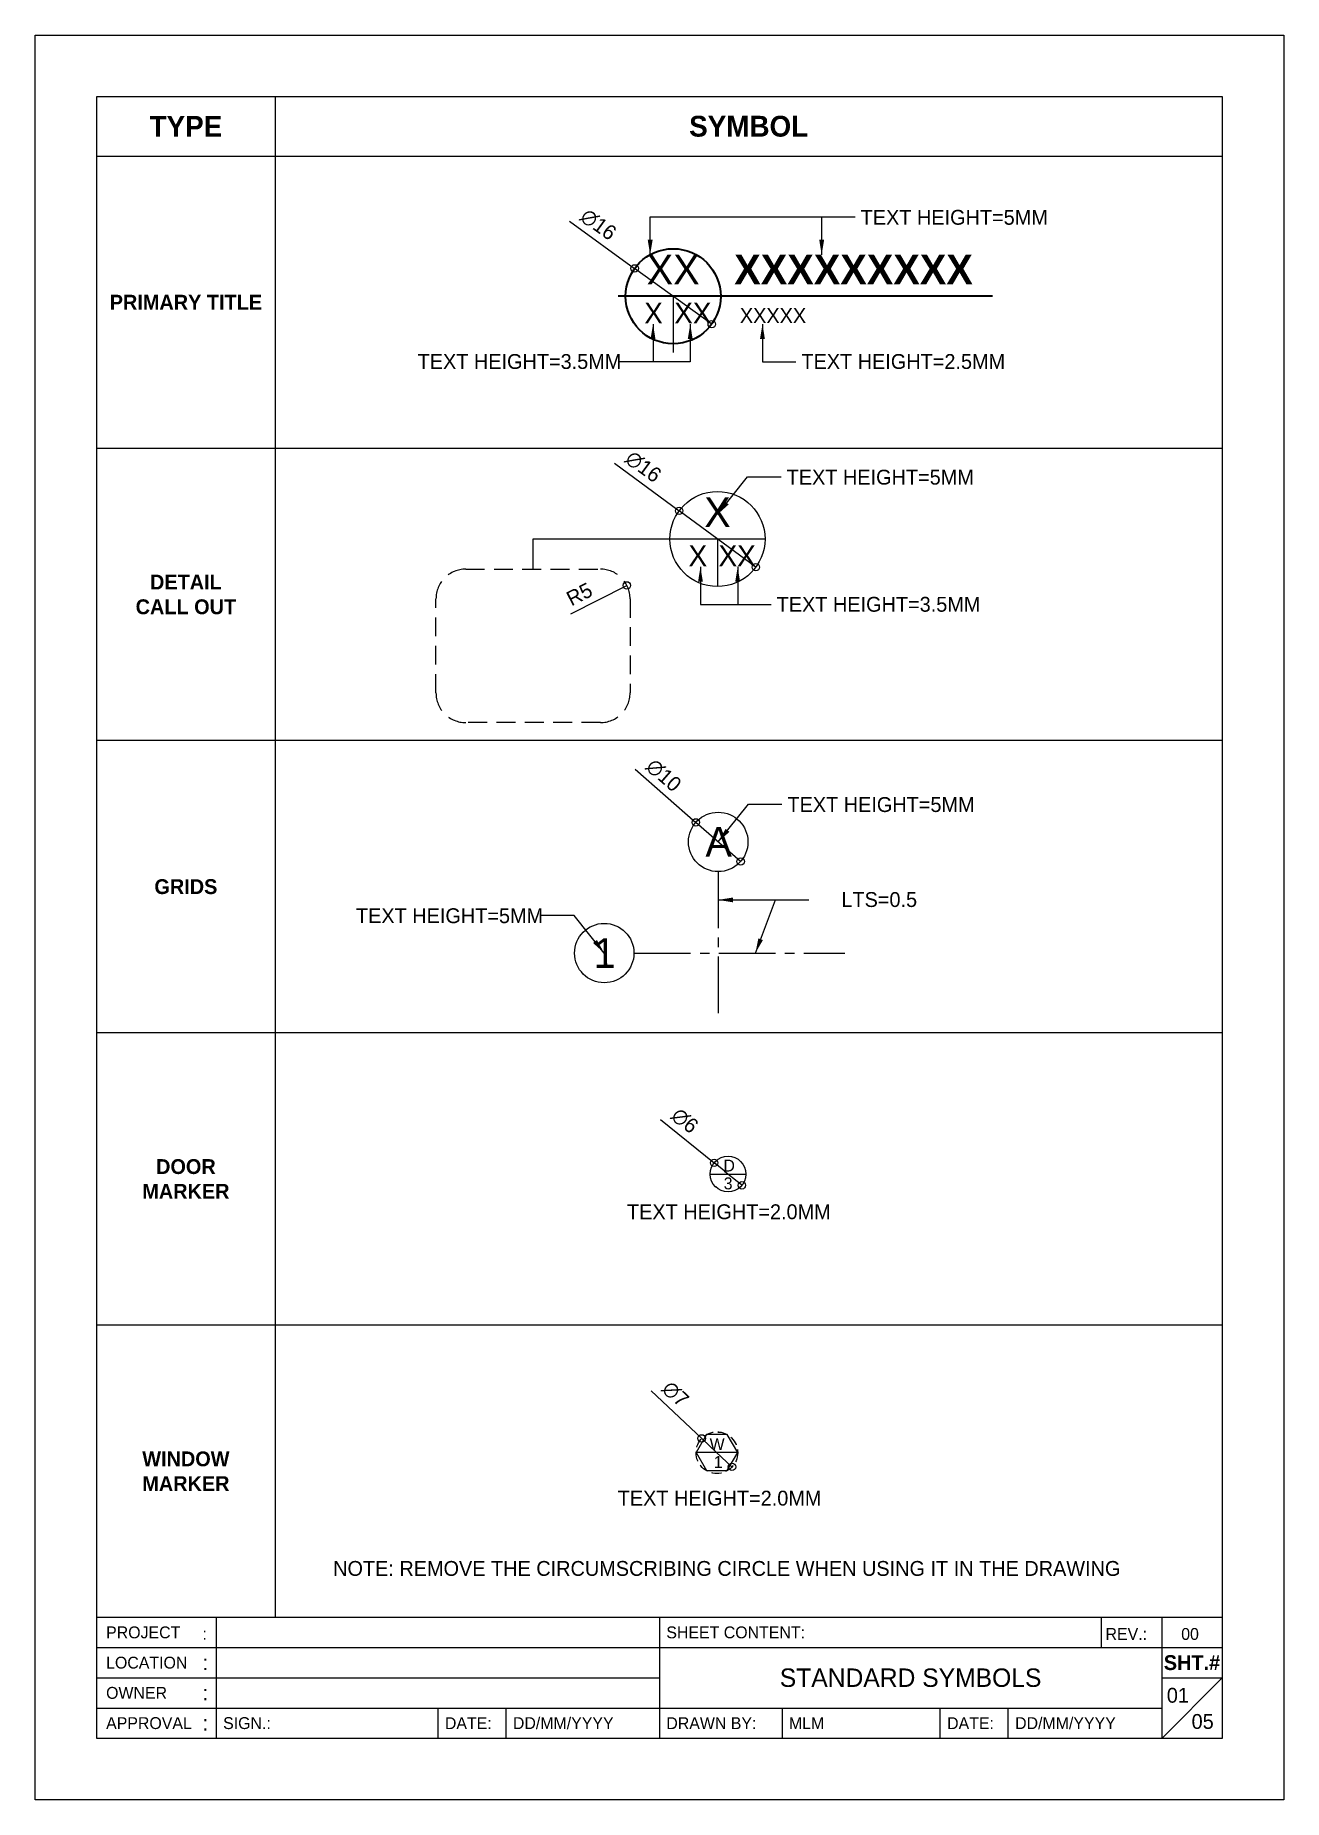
# Paper-space layout 'SYM1' of a CAD drawing. Header units: millimetres. Extents: x 0 to 210, y 0 to 297.
import ezdxf

# ---------------------------------------------------------------- set-up
doc = ezdxf.new("R2010")
doc.units = ezdxf.units.MM
doc.header["$PDMODE"] = 35
doc.linetypes.add('CENTER2', pattern=[28.575, 19.05, -3.175, 3.175, -3.175])
doc.linetypes.add('HIDDEN2', pattern=[4.7625, 3.175, -1.5875])
doc.layers.get('Defpoints').update_dxf_attribs({"color": 2})
for name, color, linetype in [('A-ANNO-DOOR TAGS', 121, 'Continuous'), ('A-ANNO-WINDOW TAGS', 121, 'Continuous'), ('G-ANNO-CALLOUTS', 4, 'Continuous'), ('G-ANNO-DIM', 106, 'Continuous'), ('G-ANNO-SYMBOLS', 4, 'Continuous'), ('G-ANNO-TITLE', 7, 'Continuous'), ('G-GRID LINES', 8, 'Continuous'), ('TB-BORDER THIN', 82, 'Continuous'), ('TB-BORDER THK', 152, 'Continuous'), ('TB-TEXT', 240, 'Continuous'), ('Tblock_txt', 240, 'Continuous')]:
    doc.layers.add(name, color=color, linetype=linetype)
doc.layers.add('G-PAPER', color=176, linetype='Continuous', plot=False)
doc.styles.add('Century', font='GOTHIC.TTF')
doc.styles.add('Century Bold', font='GOTHICB.TTF')
doc.dimstyles.new('DIM1_1', dxfattribs={"dimtxt": 2.5, "dimasz": 2.5, "dimexe": 1.25, "dimexo": 1.5, "dimgap": 1, "dimtad": 1, "dimdec": 0, "dimtxsty": 'Century', "dimblk": 'SMALL', "dimcen": 2.5, "dimadec": 0, "dimazin": 0, "dimtfac": 1, "dimtdec": 0, "dimtmove": 0, "dimatfit": 3, "dimfxl": 1, "dimarcsym": 0})

# ---------------------------------------------------------------- blocks, each defined once
blk = doc.blocks.new('_Small')
at = {"color": 0, "linetype": 'ByBlock', "lineweight": -2}
blk.add_circle((0, 0), 0.25, dxfattribs=at)
blk = doc.blocks.new('*D4')
at = {"layer": 'Defpoints', "color": 0, "transparency": 16777216}
for p in [(100.82, 257.76), (113.79, 248.38)]:
    blk.add_point(p, dxfattribs=at)
at = {"layer": 'G-ANNO-DIM', "color": 0, "lineweight": -2, "transparency": 16777216}
for p in [(89.86, 265.69), (113.79, 248.38)]:
    blk.add_line(p, (100.82, 257.76), dxfattribs=at)
at = {"layer": 'G-ANNO-DIM', "color": 0, "lineweight": -2, "transparency": 16777216, "xscale": 2.5, "yscale": 2.5, "zscale": 2.5}
for p, rotation in [((100.82, 257.76), 324.1266413611541), ((113.79, 248.38), 144.1266413611541)]:
    blk.add_blockref('_Small', p, dxfattribs=dict(at, rotation=rotation))
at = {"layer": 'G-ANNO-DIM', "color": 0, "transparency": 16777216, "insert": (94.71, 265.13), "char_height": 2.5, "attachment_point": 5, "rotation": 324.1266, "style": 'Century'}
blk.add_mtext('∅16', dxfattribs=at)
blk = doc.blocks.new('*D6')
at = {"layer": 'Defpoints', "color": 0, "transparency": 16777216}
for p in [(108.31, 216.95), (121.2, 207.47)]:
    blk.add_point(p, dxfattribs=at)
at = {"layer": 'G-ANNO-DIM', "color": 0, "lineweight": -2, "transparency": 16777216}
for p in [(97.41, 224.97), (121.2, 207.47)]:
    blk.add_line(p, (108.31, 216.95), dxfattribs=at)
at = {"layer": 'G-ANNO-DIM', "color": 0, "lineweight": -2, "transparency": 16777216, "xscale": 2.5, "yscale": 2.5, "zscale": 2.5}
for p, rotation in [((108.31, 216.95), 323.6396522341044), ((121.2, 207.47), 143.6396522341044)]:
    blk.add_blockref('_Small', p, dxfattribs=dict(at, rotation=rotation))
at = {"layer": 'G-ANNO-DIM', "color": 0, "transparency": 16777216, "insert": (102.27, 224.37), "char_height": 2.5, "attachment_point": 5, "rotation": 323.6397, "style": 'Century'}
blk.add_mtext('∅16', dxfattribs=at)
blk = doc.blocks.new('*D7')
at = {"layer": 'Defpoints', "color": 0, "transparency": 16777216}
for p in [(95.05, 202.14), (99.5, 204.4)]:
    blk.add_point(p, dxfattribs=at)
at = {"layer": 'G-ANNO-DIM', "color": 0, "lineweight": -2, "transparency": 16777216}
blk.add_line((90.08, 199.61), (99.5, 204.4), dxfattribs=at)
at = {"layer": 'G-ANNO-DIM', "color": 0, "lineweight": -2, "transparency": 16777216, "xscale": 2.5, "yscale": 2.5, "zscale": 2.5, "rotation": 26.95756350562892}
blk.add_blockref('_Small', (99.5, 204.4), dxfattribs=at)
at = {"layer": 'G-ANNO-DIM', "color": 0, "transparency": 16777216, "insert": (91.53, 202.91), "char_height": 2.5, "attachment_point": 5, "rotation": 26.9576, "style": 'Century'}
blk.add_mtext('R5', dxfattribs=at)
blk = doc.blocks.new('*D10')
at = {"layer": 'Defpoints', "color": 0, "transparency": 16777216}
for p in [(114.2, 107.2), (118.86, 103.42)]:
    blk.add_point(p, dxfattribs=at)
at = {"layer": 'G-ANNO-DIM', "color": 0, "lineweight": -2, "transparency": 16777216}
for p in [(105.18, 114.51), (118.86, 103.42)]:
    blk.add_line(p, (114.2, 107.2), dxfattribs=at)
at = {"layer": 'G-ANNO-DIM', "color": 0, "lineweight": -2, "transparency": 16777216, "xscale": 2.5, "yscale": 2.5, "zscale": 2.5}
for p, rotation in [((114.2, 107.2), 320.9654867557325), ((118.86, 103.42), 140.9654867557325)]:
    blk.add_blockref('_Small', p, dxfattribs=dict(at, rotation=rotation))
at = {"layer": 'G-ANNO-DIM', "color": 0, "transparency": 16777216, "insert": (109.25, 114.29), "char_height": 2.5, "attachment_point": 5, "rotation": 320.9655, "style": 'Century'}
blk.add_mtext('∅6', dxfattribs=at)
blk = doc.blocks.new('*D11')
at = {"layer": 'Defpoints', "color": 0, "transparency": 16777216}
for p in [(112.1, 60.82), (117.19, 56.02)]:
    blk.add_point(p, dxfattribs=at)
at = {"layer": 'G-ANNO-DIM', "color": 0, "lineweight": -2, "transparency": 16777216}
for p in [(103.6, 68.81), (117.19, 56.02)]:
    blk.add_line(p, (112.1, 60.82), dxfattribs=at)
at = {"layer": 'G-ANNO-DIM', "color": 0, "lineweight": -2, "transparency": 16777216, "xscale": 2.5, "yscale": 2.5, "zscale": 2.5}
for p, rotation in [((112.1, 60.82), 316.7349668496465), ((117.19, 56.02), 136.7349668496466)]:
    blk.add_blockref('_Small', p, dxfattribs=dict(at, rotation=rotation))
at = {"layer": 'G-ANNO-DIM', "color": 0, "transparency": 16777216, "insert": (107.67, 68.27), "char_height": 2.5, "attachment_point": 5, "rotation": 316.735, "style": 'Century'}
blk.add_mtext('∅7', dxfattribs=at)
blk = doc.blocks.new('*D12')
at = {"layer": 'Defpoints', "color": 0, "transparency": 16777216}
for p in [(111.12, 164.51), (118.65, 157.93)]:
    blk.add_point(p, dxfattribs=at)
at = {"layer": 'G-ANNO-DIM', "color": 0, "lineweight": -2, "transparency": 16777216}
for p in [(100.9, 173.45), (118.65, 157.93)]:
    blk.add_line(p, (111.12, 164.51), dxfattribs=at)
at = {"layer": 'G-ANNO-DIM', "color": 0, "lineweight": -2, "transparency": 16777216, "xscale": 2.5, "yscale": 2.5, "zscale": 2.5}
for p, rotation in [((111.12, 164.51), 318.8470740734944), ((118.65, 157.93), 138.8470740734944)]:
    blk.add_blockref('_Small', p, dxfattribs=dict(at, rotation=rotation))
at = {"layer": 'G-ANNO-DIM', "color": 0, "transparency": 16777216, "insert": (105.7, 172.42), "char_height": 2.5, "attachment_point": 5, "rotation": 318.8471, "style": 'Century'}
blk.add_mtext('∅10', dxfattribs=at)
blk = doc.blocks.new('A4_TB')
at = {"layer": 'G-ANNO-SYMBOLS'}
blk.add_line((79.18, 10.33), (79.18, 15.43), dxfattribs=at)
at = {"layer": 'G-PAPER', "ltscale": 100}
blk.add_lwpolyline([(0, 0), (0, 297), (210, 297), (210, 0)], close=True, dxfattribs=at)
at = {"layer": 'TB-BORDER THIN'}
for p, q in [((30.43, 30.7), (30.43, 10.33)), ((105, 30.7), (105, 10.33)), ((179.3, 30.7), (179.3, 25.61)), ((189.48, 30.7), (189.48, 10.33)), ((10.33, 25.61), (199.67, 25.61)), ((10.33, 20.52), (105, 20.52)), ((189.48, 20.52), (199.67, 20.52)), ((199.67, 20.52), (189.48, 10.33)), ((10.33, 15.43), (189.48, 15.43)), ((67.75, 10.33), (67.75, 15.43)), ((125.62, 15.43), (125.62, 10.33)), ((152.23, 10.33), (152.23, 15.43)), ((163.67, 10.33), (163.67, 15.43))]:
    blk.add_line(p, q, dxfattribs=at)
at = {"layer": 'TB-BORDER THK'}
blk.add_line((10.33, 30.7), (199.67, 30.7), dxfattribs=at)
blk.add_lwpolyline([(10.33, 10.33), (10.33, 286.67), (199.67, 286.67), (199.67, 10.33)], close=True, dxfattribs=at)
at = {"color": 0, "style": 'Century'}
for s, p in [(':', (28.12, 21.83)), (':', (28.12, 16.74)), (':', (28.12, 11.65)), ('05', (194.51, 11.92))]:
    blk.add_text(s, height=2.5, dxfattribs=at).set_placement(p)
at = {"color": 0, "insert": (194.57, 23.06), "char_height": 2.5, "width": 10.1811, "attachment_point": 5, "style": 'Century'}
blk.add_mtext('{\\fCentury Gothic|b1|i0|c0|p34;SHT.#}', dxfattribs=at)
at = {"layer": 'Tblock_txt', "color": 7, "style": 'Century'}
for s, p in [(':', (28.12, 26.93)), ('REV.:', (180.03, 26.9)), ('00', (192.76, 26.9))]:
    blk.add_text(s, height=2, dxfattribs=at).set_placement(p)
at = {"layer": 'Tblock_txt', "color": 7, "char_height": 2, "width": 22.6493, "attachment_point": 4, "style": 'Century'}
for s, insert in [('PROJECT', (11.91, 28.15)), ('SHEET CONTENT:', (106.15, 28.15)), ('LOCATION', (11.91, 23.06)), ('OWNER', (11.91, 17.97)), ('APPROVAL', (11.91, 12.88)), ('SIGN.:', (31.59, 12.88)), ('DATE:', (68.9, 12.88)), ('DD/MM/YYYY', (80.34, 12.88)), ('DRAWN BY:', (106.15, 12.88)), ('MLM', (126.77, 12.88)), ('DATE:', (153.38, 12.88)), ('DD/MM/YYYY', (164.82, 12.88))]:
    blk.add_mtext(s, dxfattribs=dict(at, insert=insert))
blk = doc.blocks.new('DoorTag')
at = {"color": 3}
blk.add_line((-3, 0), (3, 0), dxfattribs=at)
blk.add_circle((0, 0), 3)
blk = doc.blocks.new('WindowTag')
at = {"layer": 'A-ANNO-WINDOW TAGS', "color": 3}
blk.add_line((3.5, 0), (-3.5, 0), dxfattribs=at)
at = {"layer": 'A-ANNO-WINDOW TAGS'}
blk.add_lwpolyline([(-1.75, 3.03), (-3.5, 0), (-1.75, -3.03), (1.75, -3.03), (3.5, 0), (1.75, 3.03)], close=True, dxfattribs=at)

psp = doc.layouts.new('SYM1')

# ---------------------------------------------------------------- linework, layer by layer
at = {"color": 3}
for p, q in [((40.33, 286.67), (40.33, 30.7)), ((10.33, 276.67), (199.67, 276.67)), ((199.67, 227.47), (10.33, 227.47)), ((199.67, 178.28), (10.33, 178.28)), ((199.67, 129.08), (10.33, 129.08)), ((199.67, 79.89), (10.33, 79.89))]:
    psp.add_line(p, q, dxfattribs=at)
at = {"layer": 'G-ANNO-CALLOUTS', "color": 3}
for p, q in [((122.75, 212.21), (106.75, 212.21)), ((114.75, 212.21), (114.75, 204.21))]:
    psp.add_line(p, q, dxfattribs=at)
at = {"layer": 'G-ANNO-CALLOUTS'}
psp.add_lwpolyline([(106.75, 212.21), (83.72, 212.21), (83.72, 207.14)], dxfattribs=at)
at = {"layer": 'G-ANNO-CALLOUTS', "linetype": 'HIDDEN2'}
psp.add_lwpolyline([(72.4, 207.14), (95.05, 207.14, -0.414214), (100.05, 202.14), (100.05, 186.31, -0.414214), (95.05, 181.31), (72.4, 181.31, -0.414214), (67.4, 186.31), (67.4, 202.14, -0.414214)], format="xyb", close=True, dxfattribs=at)
at = {"layer": 'G-ANNO-CALLOUTS'}
psp.add_circle((114.75, 212.21), 8, dxfattribs=at)
at = {"layer": 'G-ANNO-TITLE', "color": 6, "lineweight": 35}
psp.add_line((161.04, 253.07), (98.06, 253.07), dxfattribs=at)
at = {"layer": 'G-ANNO-TITLE', "color": 3}
psp.add_line((107.3, 253.07), (107.3, 243.61), dxfattribs=at)
at = {"layer": 'G-ANNO-TITLE', "color": 6, "lineweight": 35}
psp.add_circle((107.3, 253.07), 8, dxfattribs=at)
at = {"layer": 'G-GRID LINES', "linetype": 'CENTER2', "ltscale": 0.5}
for p, q in [((114.88, 156.22), (114.88, 130.88)), ((100.71, 142.51), (136.2, 142.51))]:
    psp.add_line(p, q, dxfattribs=at)
at = {"layer": 'G-GRID LINES', "color": 4, "lineweight": 20}
for centre in [(114.88, 161.22), (95.71, 142.51)]:
    psp.add_circle(centre, 5, dxfattribs=at)

# ---------------------------------------------------------------- texts
at = {"color": 0, "style": 'Century'}
psp.add_text('01', height=2.5, dxfattribs=at).set_placement((190.34, 16.33))
at = {"layer": 'A-ANNO-DOOR TAGS', "color": 4, "insert": (115.59, 107.74), "char_height": 2, "attachment_point": 1, "style": 'Century', "bg_fill": 2}
psp.add_mtext_dynamic_manual_height_columns('\\pi0.15772;D', width=2, gutter_width=0.01, heights=[0], dxfattribs=at)
at = {"layer": 'A-ANNO-WINDOW TAGS', "color": 4, "ltscale": 2, "insert": (113.64, 60.85), "char_height": 2, "attachment_point": 1, "style": 'Century', "bg_fill": 2}
psp.add_mtext_dynamic_manual_height_columns('\\pi-0.20734;W', width=2, gutter_width=0.01, heights=[0], dxfattribs=at)
at = {"layer": 'G-ANNO-CALLOUTS', "attachment_point": 5, "style": 'Century'}
for s, insert, char_height, width in [('X', (114.75, 216.71), 5, 15.8092), ('X', (111.45, 209.38), 3.5, 6.6071), ('XX', (118.06, 209.38), 3.5, 6.6071)]:
    psp.add_mtext(s, dxfattribs=dict(at, insert=insert, char_height=char_height, width=width))
at = {"layer": 'G-ANNO-DIM', "style": 'Century'}
for s, p in [('TEXT HEIGHT=5MM', (138.84, 265.11)), ('TEXT HEIGHT=3.5MM', (64.31, 240.84)), ('TEXT HEIGHT=2.5MM', (128.87, 240.84)), ('TEXT HEIGHT=5MM', (126.39, 221.37)), ('TEXT HEIGHT=3.5MM', (124.71, 199.97)), ('TEXT HEIGHT=5MM', (126.52, 166.26)), ('LTS=0.5', (135.6, 150.27)), ('TEXT HEIGHT=5MM', (53.94, 147.55)), ('TEXT HEIGHT=2.0MM', (97.97, 49.51))]:
    psp.add_text(s, height=2.5, dxfattribs=at).set_placement(p)
at = {"layer": 'G-ANNO-DIM', "color": 1, "style": 'Century'}
psp.add_text('NOTE: REMOVE THE CIRCUMSCRIBING CIRCLE WHEN USING IT IN THE DRAWING', height=2.5, dxfattribs=at).set_placement((50.1, 37.68))
at = {"layer": 'G-ANNO-TITLE'}
for s, insert, char_height, width, attachment_point, style in [('{\\fCentury Gothic|b1|i0|c0|p34;TYPE}', (25.33, 281.67), 3.5, 30, 5, 'Century'), ('{\\fCentury Gothic|b1|i0|c0|p34;SYMBOL}', (120, 281.67), 3.5, 159.3307, 5, 'Century'), ('XX', (107.3, 257.57), 5, 15.8092, 5, 'Century'), ('XXXXXXXXX', (117.57, 260.07), 5, 41.6958, 1, 'Century Bold'), ('{\\fCentury Gothic|b1|i0|c0|p34;PRIMARY TITLE}', (25.33, 252.07), 2.5, 30, 5, 'Century'), ('X', (104, 250.24), 3.5, 6.6071, 5, 'Century'), ('XX', (110.61, 250.24), 3.5, 6.6071, 5, 'Century'), ('XXXXX', (118.52, 251.07), 2.5, 42.3239, 1, 'Century'), ('{\\fCentury Gothic|b1|i0|c0|p34;DETAIL \\PCALL OUT}', (25.33, 202.87), 2.5, 30, 5, 'Century'), ('{\\fCentury Gothic|b1|i0|c0|p34;GRIDS}', (25.33, 153.68), 2.5, 30, 5, 'Century'), ('{\\fCentury Gothic|b1|i0|c0|p34;DOOR \\PMARKER}', (25.33, 104.49), 2.5, 30, 5, 'Century'), ('{\\fCentury Gothic|b1|i0|c0|p34;WINDOW \\PMARKER}', (25.33, 55.29), 2.5, 30, 5, 'Century')]:
    psp.add_mtext(s, dxfattribs=dict(at, insert=insert, char_height=char_height, width=width, attachment_point=attachment_point, style=style))
at = {"layer": 'G-GRID LINES', "color": 4, "char_height": 5, "width": 7.2102, "attachment_point": 5, "rotation": 0.1167, "style": 'Century'}
for s, insert in [('A', (114.95, 161.23)), ('1', (95.78, 142.52))]:
    psp.add_mtext(s, dxfattribs=dict(at, insert=insert))
at = {"layer": 'TB-TEXT', "insert": (147.24, 20.52), "char_height": 3.1012, "width": 84.4843, "attachment_point": 5, "style": 'Century'}
psp.add_mtext('STANDARD SYMBOLS', dxfattribs=at)

# ---------------------------------------------------------------- dimensions: what is measured, and where the dimension line sits
at = {"layer": 'G-ANNO-DIM'}
for p1, p2, picture, middle in [((113.79, 248.38), (100.82, 257.76), '*D4', (94.71, 265.13)), ((121.2, 207.47), (108.31, 216.95), '*D6', (102.27, 224.37)), ((118.65, 157.93), (111.12, 164.51), '*D12', (105.7, 172.42))]:
    dim = psp.add_diameter_dim_2p(p1=p1, p2=p2, dimstyle='DIM1_1', dxfattribs=at)
    dim.commit()
    dim.dimension.update_dxf_attribs({"geometry": picture, "text_midpoint": middle})
dim = psp.add_radius_dim(center=(95.05, 202.14), mpoint=(99.5, 204.4), dimstyle='DIM1_1', dxfattribs=at)
dim.commit()
dim.dimension.update_dxf_attribs({"geometry": '*D7', "text_midpoint": (92.56, 200.87), "dimtype": 164})

# ---------------------------------------------------------------- leaders
for points, override in [([(103.43, 260.07), (103.43, 266.42), (132.28, 266.42)], {"dimtad": 0}), ([(132.28, 260.07), (132.28, 266.42), (137.9, 266.42)], {"dimgap": 1, "dimtad": 0}), ([(103.91, 248.38), (103.91, 242.03), (98.29, 242.03)], {"dimgap": 1, "dimtad": 0}), ([(110.17, 248.38), (110.17, 242.03), (103.91, 242.03)], {"dimgap": 1, "dimtad": 0}), ([(122.32, 248.38), (122.32, 242.03), (127.93, 242.03)], {"dimgap": 1, "dimtad": 0}), ([(114.75, 216.33), (119.83, 222.69), (125.44, 222.69)], {"dimgap": 1, "dimtad": 0}), ([(111.89, 207.51), (111.89, 201.16), (118.15, 201.16)], {"dimgap": 1, "dimtad": 0}), ([(118.15, 207.51), (118.15, 201.16), (123.76, 201.16)], {"dimgap": 1, "dimtad": 0}), ([(114.88, 161.22), (119.96, 167.57), (125.58, 167.57)], {"dimgap": 1, "dimtad": 0}), ([(114.88, 151.46), (124.51, 151.46), (130.12, 151.46)], {"dimgap": 1, "dimtad": 0}), ([(95.71, 142.51), (90.64, 148.86), (85.02, 148.86)], {"dimgap": 1, "dimtad": 0}), ([(121.13, 142.51), (124.51, 151.46), (130.12, 151.46)], {"dimgap": 1, "dimtad": 0})]:
    psp.add_leader(points, dimstyle='DIM1_1', override=override, dxfattribs=at)

# ---------------------------------------------------------------- next in the draw order: texts
at = {"layer": 'A-ANNO-DOOR TAGS', "color": 4, "insert": (115.47, 104.74), "char_height": 2, "attachment_point": 1, "style": 'Century', "bg_fill": 2}
psp.add_mtext_dynamic_manual_height_columns('\\pi0.33107;3', width=2, gutter_width=0.01, heights=[0], dxfattribs=at)
at = {"layer": 'A-ANNO-WINDOW TAGS', "color": 4, "ltscale": 2, "insert": (114.13, 57.85), "char_height": 2, "attachment_point": 1, "style": 'Century', "bg_fill": 2}
psp.add_mtext_dynamic_manual_height_columns('1', width=2, gutter_width=0.01, heights=[0], dxfattribs=at)

# ---------------------------------------------------------------- next in the draw order: linework, layer by layer
at = {"color": 8, "linetype": 'HIDDEN2', "ltscale": 0.5}
psp.add_circle((114.65, 58.42), 3.5, dxfattribs=at)

# ---------------------------------------------------------------- next in the draw order: block references
for name, p in [('A4_TB', (0, 0)), ('WindowTag', (114.65, 58.42))]:
    psp.add_blockref(name, p)
at = {"layer": 'A-ANNO-DOOR TAGS'}
psp.add_blockref('DoorTag', (116.53, 105.31), dxfattribs=at)

# ---------------------------------------------------------------- next in the draw order: texts
at = {"layer": 'G-ANNO-DIM', "style": 'Century'}
psp.add_text('TEXT HEIGHT=2.0MM', height=2.5, dxfattribs=at).set_placement((99.53, 97.72))

# ---------------------------------------------------------------- next in the draw order: dimensions: what is measured, and where the dimension line sits
at = {"layer": 'G-ANNO-DIM'}
for p1, p2, picture, middle in [((118.86, 103.42), (114.2, 107.2), '*D10', (109.25, 114.29)), ((117.19, 56.02), (112.1, 60.82), '*D11', (107.67, 68.27))]:
    dim = psp.add_diameter_dim_2p(p1=p1, p2=p2, dimstyle='DIM1_1', dxfattribs=at)
    dim.commit()
    dim.dimension.update_dxf_attribs({"geometry": picture, "text_midpoint": middle})

doc.saveas('drawing.dxf')
